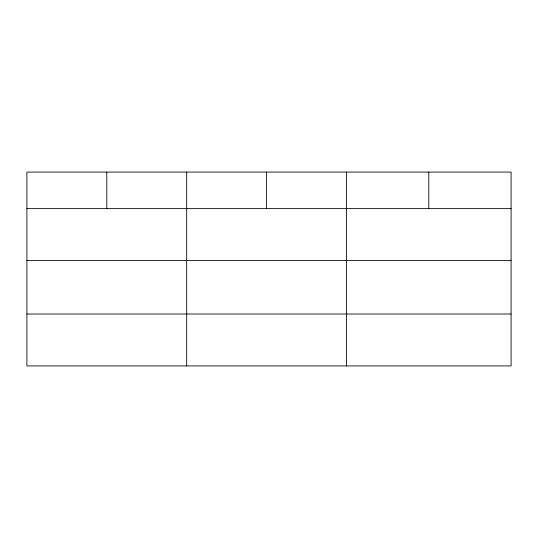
<?xml version="1.0" encoding="UTF-8"?>
<svg xmlns="http://www.w3.org/2000/svg" width="538" height="538" viewBox="0 0 538 538"><rect width="100%" height="100%" fill="white"/><g stroke="black" fill="none" stroke-linecap="round" stroke-linejoin="round"><path stroke-width="0.81" d="M511.1 260.533L511.1 172.073L26.9 172.073L26.9 365.927L511.1 365.927L511.1 260.533L26.9 260.533M26.9 208.63L511.1 208.63M26.9 314.017L511.1 314.017M428.786 172.073L428.786 208.63M346.472 172.073L346.472 365.927M266.579 172.073L266.579 208.63M186.686 172.073L186.686 365.927M106.793 172.073L106.793 208.63"/></g></svg>
